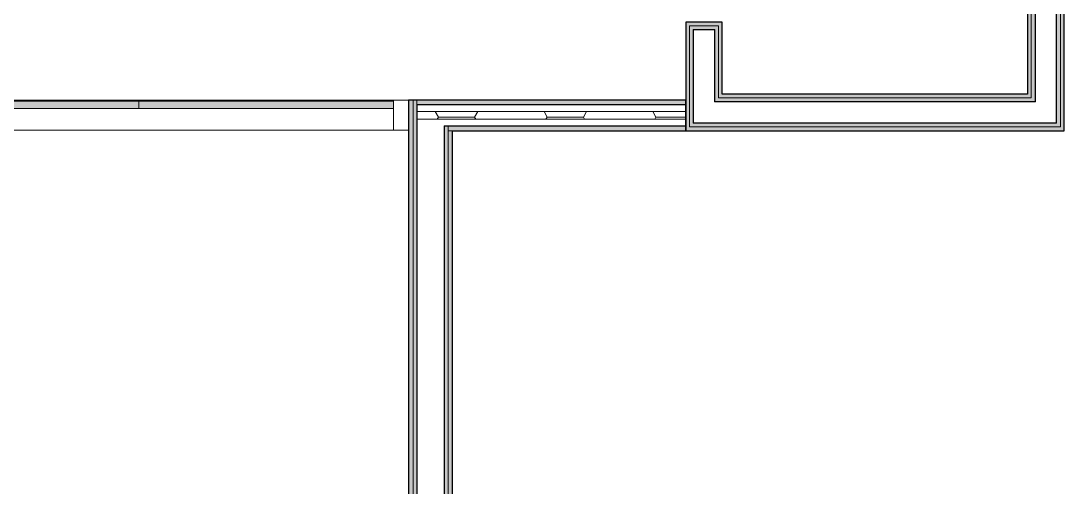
# Model space of a CAD drawing. Header units: millimetres. Extents: x 155920 to 295199, y -4084 to 97293.
# Drawn here: x 222633 to 226113, y 21717 to 23271 of the extents above; entities that cross this region are included whole.
import ezdxf

# ---------------------------------------------------------------- set-up
doc = ezdxf.new("R2010")
doc.units = ezdxf.units.MM
doc.header["$MEASUREMENT"] = 0
for name, color, linetype, lineweight in [('A-GLAZ-CURT', 7, 'CONTINUOUS', 9), ('A-GLAZ-CWMG', 7, 'CONTINUOUS', 9), ('A-WALL', 7, 'CONTINUOUS', 9), ('A-WALL-PATT', 7, 'CONTINUOUS', 25), ('I-WALL', 7, 'CONTINUOUS', 9)]:
    doc.layers.add(name, color=color, linetype=linetype, lineweight=lineweight)

msp = doc.modelspace()

# ---------------------------------------------------------------- hatches: boundary and pattern name
at = {"layer": 'A-GLAZ-CURT'}
for points in [[(223026.3, 22978.8), (223026.3, 23003.8), (222223.6, 23003.8), (222223.6, 22978.8), (222523.9, 22978.8)], [(223026.3, 22978.8), (223876.3, 22978.8), (223876.3, 23003.8), (223026.3, 23003.8)]]:
    msp.add_hatch(color=256, dxfattribs=at).paths.add_polyline_path(points, flags=0)
at = {"layer": 'A-WALL-PATT', "lineweight": 5}
for points in [[(226087.8, 22930.3), (226100.3, 22930.3), (226100.3, 25071.8), (226087.8, 25071.8), (226087.8, 22931.3)], [(226015.8, 23014.8), (226015.8, 24987.3), (226003.3, 24987.3), (226003.3, 23014.8)], [(225990.8, 23027.3), (226003.3, 23027.3), (226003.3, 24974.8), (225990.8, 24974.8), (225990.8, 23310.8)], [(223941.3, 16407.3), (223953.8, 16407.3), (223953.8, 23007.3), (223941.3, 23007.3), (223941.3, 18022.8)], [(224850.8, 22992.3), (224850.8, 23007.3), (223953.8, 23007.3), (223954.8, 22992.3), (224616.9, 22992.3)], [(224960.3, 23002.3), (226015.8, 23002.3), (226015.8, 23014.8), (224960.3, 23014.8)], [(226003.3, 23014.8), (226003.3, 23027.3), (224972.8, 23027.3), (224972.8, 23014.8), (225813, 23014.8)], [(224045.8, 16407.3), (224058.3, 16407.3), (224058.3, 22920.3), (224045.8, 22920.3), (224045.8, 18022.8)], [(224073.3, 16407.3), (224073.3, 22905.3), (224058.3, 22905.3), (224058.3, 16407.3)], [(225214.9, 22917.8), (226100.3, 22917.8), (226100.3, 22930.3), (224875.8, 22930.3), (224875.8, 22917.8), (224972.8, 22917.8)]]:
    msp.add_hatch(color=256, dxfattribs=at).paths.add_polyline_path(points, flags=0)
at = {"layer": 'A-WALL-PATT', "lineweight": 9}
for points in [[(226112.8, 22917.8), (226112, 25084.3), (226100.3, 25084.3), (226100.3, 22917.8), (226112, 22917.8)], [(223926.3, 16407.3), (223941.3, 16407.3), (223941.3, 23007.3), (223926.3, 23007.3), (223926.3, 18022.8)], [(224850.8, 22905.3), (224850.8, 22920.3), (224058.3, 22920.3), (224058.3, 22905.3), (224616.9, 22905.3)], [(226112, 22905.3), (226112.8, 22905.3), (226112, 22917.8), (224863.3, 22917.8), (224863.3, 22905.3), (225813, 22905.3)]]:
    msp.add_hatch(color=256, dxfattribs=at).paths.add_polyline_path(points, flags=0)
at = {"layer": 'A-WALL-PATT', "lineweight": 5}
h = msp.add_hatch(color=256, dxfattribs=at)
h.paths.add_polyline_path([(224850.8, 22905.3), (224863.3, 22905.3), (224863.3, 23254.8), (224911.8, 23254.8), (224911.8, 23267.3), (224850.8, 23267.3), (224850.8, 23090.5)], flags=0)
h.paths.add_polyline_path([(224850.8, 24777.3), (224911.8, 24777.3), (224911.8, 24789.8), (224863.3, 24789.8), (224863.3, 24962.3), (224850.8, 24962.3)], flags=0)
h = msp.add_hatch(color=256, dxfattribs=at)
h.paths.add_polyline_path([(224863.3, 22917.8), (224875.8, 22917.8), (224875.8, 23242.3), (224911.8, 23242.3), (224911.8, 23254.8), (224863.3, 23254.8), (224863.3, 23090.5)], flags=0)
h.paths.add_polyline_path([(224911.8, 24789.8), (224911.8, 24802.3), (224875.8, 24802.3), (224875.8, 24974.8), (224863.3, 24974.8), (224863.3, 24789.8)], flags=0)
h = msp.add_hatch(color=256, dxfattribs=at)
h.paths.add_polyline_path([(224960.3, 23002.3), (224960.3, 23254.8), (224911.8, 23254.8), (224911.8, 23242.3), (224947.8, 23242.3), (224947.8, 23002.3)], flags=0)
h.paths.add_polyline_path([(224960.3, 24789.8), (224960.3, 24974.8), (224947.8, 24974.8), (224947.8, 24802.3), (224911.8, 24802.3), (224911.8, 24789.8), (224915.9, 24789.8)], flags=0)
at = {"layer": 'A-WALL-PATT', "lineweight": 9}
h = msp.add_hatch(color=256, dxfattribs=at)
h.paths.add_polyline_path([(224972.8, 23014.8), (224972.8, 23267.3), (224911.8, 23267.3), (224911.8, 23254.8), (224960.3, 23254.8), (224960.3, 23014.8)], flags=0)
h.paths.add_polyline_path([(224972.8, 24777.3), (224972.8, 24962.3), (224960.3, 24962.3), (224960.3, 24789.8), (224911.8, 24789.8), (224911.8, 24777.3), (224915.9, 24777.3)], flags=0)

# ---------------------------------------------------------------- linework, layer by layer
at = {"layer": 'A-GLAZ-CURT', "lineweight": 20}
for p, q in [((223026.3, 23003.8), (222223.6, 23003.8)), ((223876.3, 23003.8), (223026.3, 23003.8)), ((223026.3, 23003.8), (223026.3, 22978.8)), ((223026.3, 22978.8), (223026.3, 23003.8)), ((223876.3, 22978.8), (223876.3, 23003.8)), ((222223.6, 22978.8), (223026.3, 22978.8)), ((223026.3, 22978.8), (223876.3, 22978.8))]:
    msp.add_line(p, q, dxfattribs=at)
at = {"layer": 'A-GLAZ-CWMG'}
for p, q in [((222223.6, 23007.3), (223026.3, 23007.3)), ((223026.3, 23007.3), (223876.3, 23007.3)), ((222223.6, 22907.3), (223026.3, 22907.3)), ((223026.3, 22907.3), (223876.3, 22907.3))]:
    msp.add_line(p, q, dxfattribs=at)
at = {"layer": 'A-GLAZ-CWMG', "lineweight": 20}
for p, q in [((223926.3, 23007.3), (223876.3, 23007.3)), ((223876.3, 23007.3), (223876.3, 22907.3)), ((223926.3, 22907.3), (223926.3, 23007.3)), ((223876.3, 22907.3), (223926.3, 22907.3))]:
    msp.add_line(p, q, dxfattribs=at)
at = {"layer": 'A-WALL'}
for p, q in [((226086.8, 25058.3), (226086.8, 23027.3)), ((226087.8, 25059.3), (226087.8, 23027.3)), ((226100.3, 25071.8), (226100.3, 23027.3)), ((226015.8, 24987.3), (226015.8, 23027.3)), ((226016.8, 24988.3), (226016.8, 23027.3)), ((226003.3, 24974.8), (226003.3, 23027.3)), ((224863.3, 23254.8), (224863.3, 22917.8)), ((224911.8, 23254.8), (224863.3, 23254.8)), ((224960.3, 23254.8), (224911.8, 23254.8)), ((224960.3, 23014.8), (224960.3, 23254.8)), ((224875.8, 23242.3), (224875.8, 22930.3)), ((224911.8, 23242.3), (224875.8, 23242.3)), ((224876.8, 23241.3), (224876.8, 22931.3)), ((224911.8, 23241.3), (224876.8, 23241.3)), ((224947.8, 23242.3), (224911.8, 23242.3)), ((224946.8, 23241.3), (224911.8, 23241.3)), ((224946.8, 23001.3), (224946.8, 23241.3)), ((224947.8, 23002.3), (224947.8, 23242.3)), ((223941.3, 16407.3), (223941.3, 23007.3)), ((223953.8, 22992.3), (223953.8, 23007.3)), ((223953.8, 22992.3), (223953.8, 23007.3)), ((224947.8, 23001.3), (224946.8, 23001.3)), ((224960.3, 23002.3), (224947.8, 23002.3)), ((224972.8, 23001.3), (224947.8, 23001.3)), ((224972.8, 23014.8), (224960.3, 23014.8)), ((224972.8, 23002.3), (224960.3, 23002.3)), ((226003.3, 23014.8), (224972.8, 23014.8)), ((226015.8, 23002.3), (224972.8, 23002.3)), ((226016.8, 23001.3), (224972.8, 23001.3)), ((226003.3, 23027.3), (226003.3, 23014.8)), ((226015.8, 23027.3), (226015.8, 23014.8)), ((226015.8, 23014.8), (226015.8, 23002.3)), ((226016.8, 23027.3), (226016.8, 23002.3)), ((226016.8, 23002.3), (226016.8, 23001.3)), ((226086.8, 23027.3), (226086.8, 23001.3)), ((226086.8, 23001.3), (226086.8, 22931.3)), ((226087.8, 23027.3), (226087.8, 22931.3)), ((226100.3, 23027.3), (226100.3, 22930.3)), ((223953.8, 16407.3), (223953.8, 22992.3)), ((223953.8, 22992.3), (223954.8, 22992.3)), ((223954.8, 22992.3), (224073.3, 22992.3)), ((223954.8, 22968.8), (223954.8, 22991.3)), ((223954.8, 22991.3), (224073.3, 22991.3)), ((223954.8, 22968.8), (223954.8, 22991.3)), ((223954.8, 22943.8), (223954.8, 22968.8)), ((223954.8, 22968.8), (224073.3, 22968.8)), ((223954.8, 22943.8), (223954.8, 22968.8)), ((224850.8, 22992.3), (224073.3, 22992.3)), ((224850.8, 22991.3), (224073.3, 22991.3)), ((224850.8, 22968.8), (224073.3, 22968.8)), ((223954.8, 16407.3), (223954.8, 22943.8)), ((223954.8, 22943.8), (224044.8, 22943.8)), ((224044.8, 22943.8), (224073.3, 22943.8)), ((224850.8, 22943.8), (224073.3, 22943.8)), ((224946.8, 22931.3), (224876.8, 22931.3)), ((224972.8, 22931.3), (224946.8, 22931.3)), ((226086.8, 22931.3), (224972.8, 22931.3)), ((226087.8, 22931.3), (226087.8, 22930.3)), ((224044.8, 16407.3), (224044.8, 22921.3)), ((224044.8, 22921.3), (224045.8, 22921.3)), ((224045.8, 22921.3), (224073.3, 22921.3)), ((224045.8, 16407.3), (224045.8, 22920.3)), ((224045.8, 22920.3), (224058.3, 22920.3)), ((224058.3, 22905.3), (224058.3, 22920.3)), ((224058.3, 22905.3), (224058.3, 22920.3)), ((224058.3, 22920.3), (224073.3, 22920.3)), ((224058.3, 16407.3), (224058.3, 22905.3)), ((224058.3, 22905.3), (224073.3, 22905.3)), ((224850.8, 22921.3), (224073.3, 22921.3)), ((224850.8, 22920.3), (224073.3, 22920.3)), ((224875.8, 22917.8), (224863.3, 22917.8)), ((224876.8, 22930.3), (224875.8, 22930.3)), ((224972.8, 22917.8), (224875.8, 22917.8)), ((224972.8, 22930.3), (224876.8, 22930.3)), ((226087.8, 22930.3), (224972.8, 22930.3)), ((226100.3, 22917.8), (224972.8, 22917.8)), ((226100.3, 22930.3), (226100.3, 22917.8))]:
    msp.add_line(p, q, dxfattribs=at)
at = {"layer": 'A-WALL-PATT', "linetype": 'Continuous', "lineweight": 9}
for p, q in [((224025.7, 22950.8), (224015.3, 22968.8)), ((224146.6, 22950.7), (224157.1, 22968.8)), ((224388.6, 22950.8), (224378.2, 22968.8)), ((224509.5, 22950.7), (224520, 22968.8)), ((224751.5, 22950.8), (224741.1, 22968.8)), ((224021.7, 22943.8), (224025.6, 22950.7)), ((224025.6, 22950.8), (224146.5, 22950.8)), ((224025.6, 22950.7), (224025.6, 22950.7)), ((224025.6, 22950.7), (224025.6, 22950.7)), ((224150.7, 22943.8), (224146.7, 22950.8)), ((224384.6, 22943.8), (224388.6, 22950.7)), ((224388.5, 22950.8), (224509.4, 22950.8)), ((224388.6, 22950.7), (224388.6, 22950.7)), ((224388.6, 22950.7), (224388.6, 22950.7)), ((224513.6, 22943.8), (224509.6, 22950.8)), ((224747.5, 22943.8), (224751.5, 22950.7)), ((224751.4, 22950.8), (224850.8, 22950.8)), ((224751.5, 22950.7), (224751.5, 22950.7)), ((224751.5, 22950.7), (224751.5, 22950.7))]:
    msp.add_line(p, q, dxfattribs=at)
at = {"layer": 'I-WALL', "lineweight": 30}
for p, q in [((226112.8, 23027.3), (226112.8, 25084.3)), ((225990.8, 24962.3), (225990.8, 23027.3)), ((224850.8, 23267.3), (224850.8, 22905.3)), ((224972.8, 23267.3), (224850.8, 23267.3)), ((224972.8, 23027.3), (224972.8, 23267.3)), ((223926.3, 23007.3), (223926.3, 16407.3)), ((223953.8, 23007.3), (223926.3, 23007.3)), ((224073.3, 23007.3), (223953.8, 23007.3)), ((224850.8, 23007.3), (224073.3, 23007.3)), ((224850.8, 22905.3), (224850.8, 23007.3)), ((225990.8, 23027.3), (224972.8, 23027.3)), ((226112.8, 22917.8), (226112.8, 23027.3)), ((224073.3, 16407.3), (224073.3, 22905.3)), ((224073.3, 22905.3), (224850.8, 22905.3)), ((224850.8, 22905.3), (224863.3, 22905.3)), ((224863.3, 22905.3), (224972.8, 22905.3)), ((224972.8, 22905.3), (226112.8, 22905.3)), ((226112.8, 22905.3), (226112.8, 22917.8))]:
    msp.add_line(p, q, dxfattribs=at)

doc.saveas('drawing.dxf')
